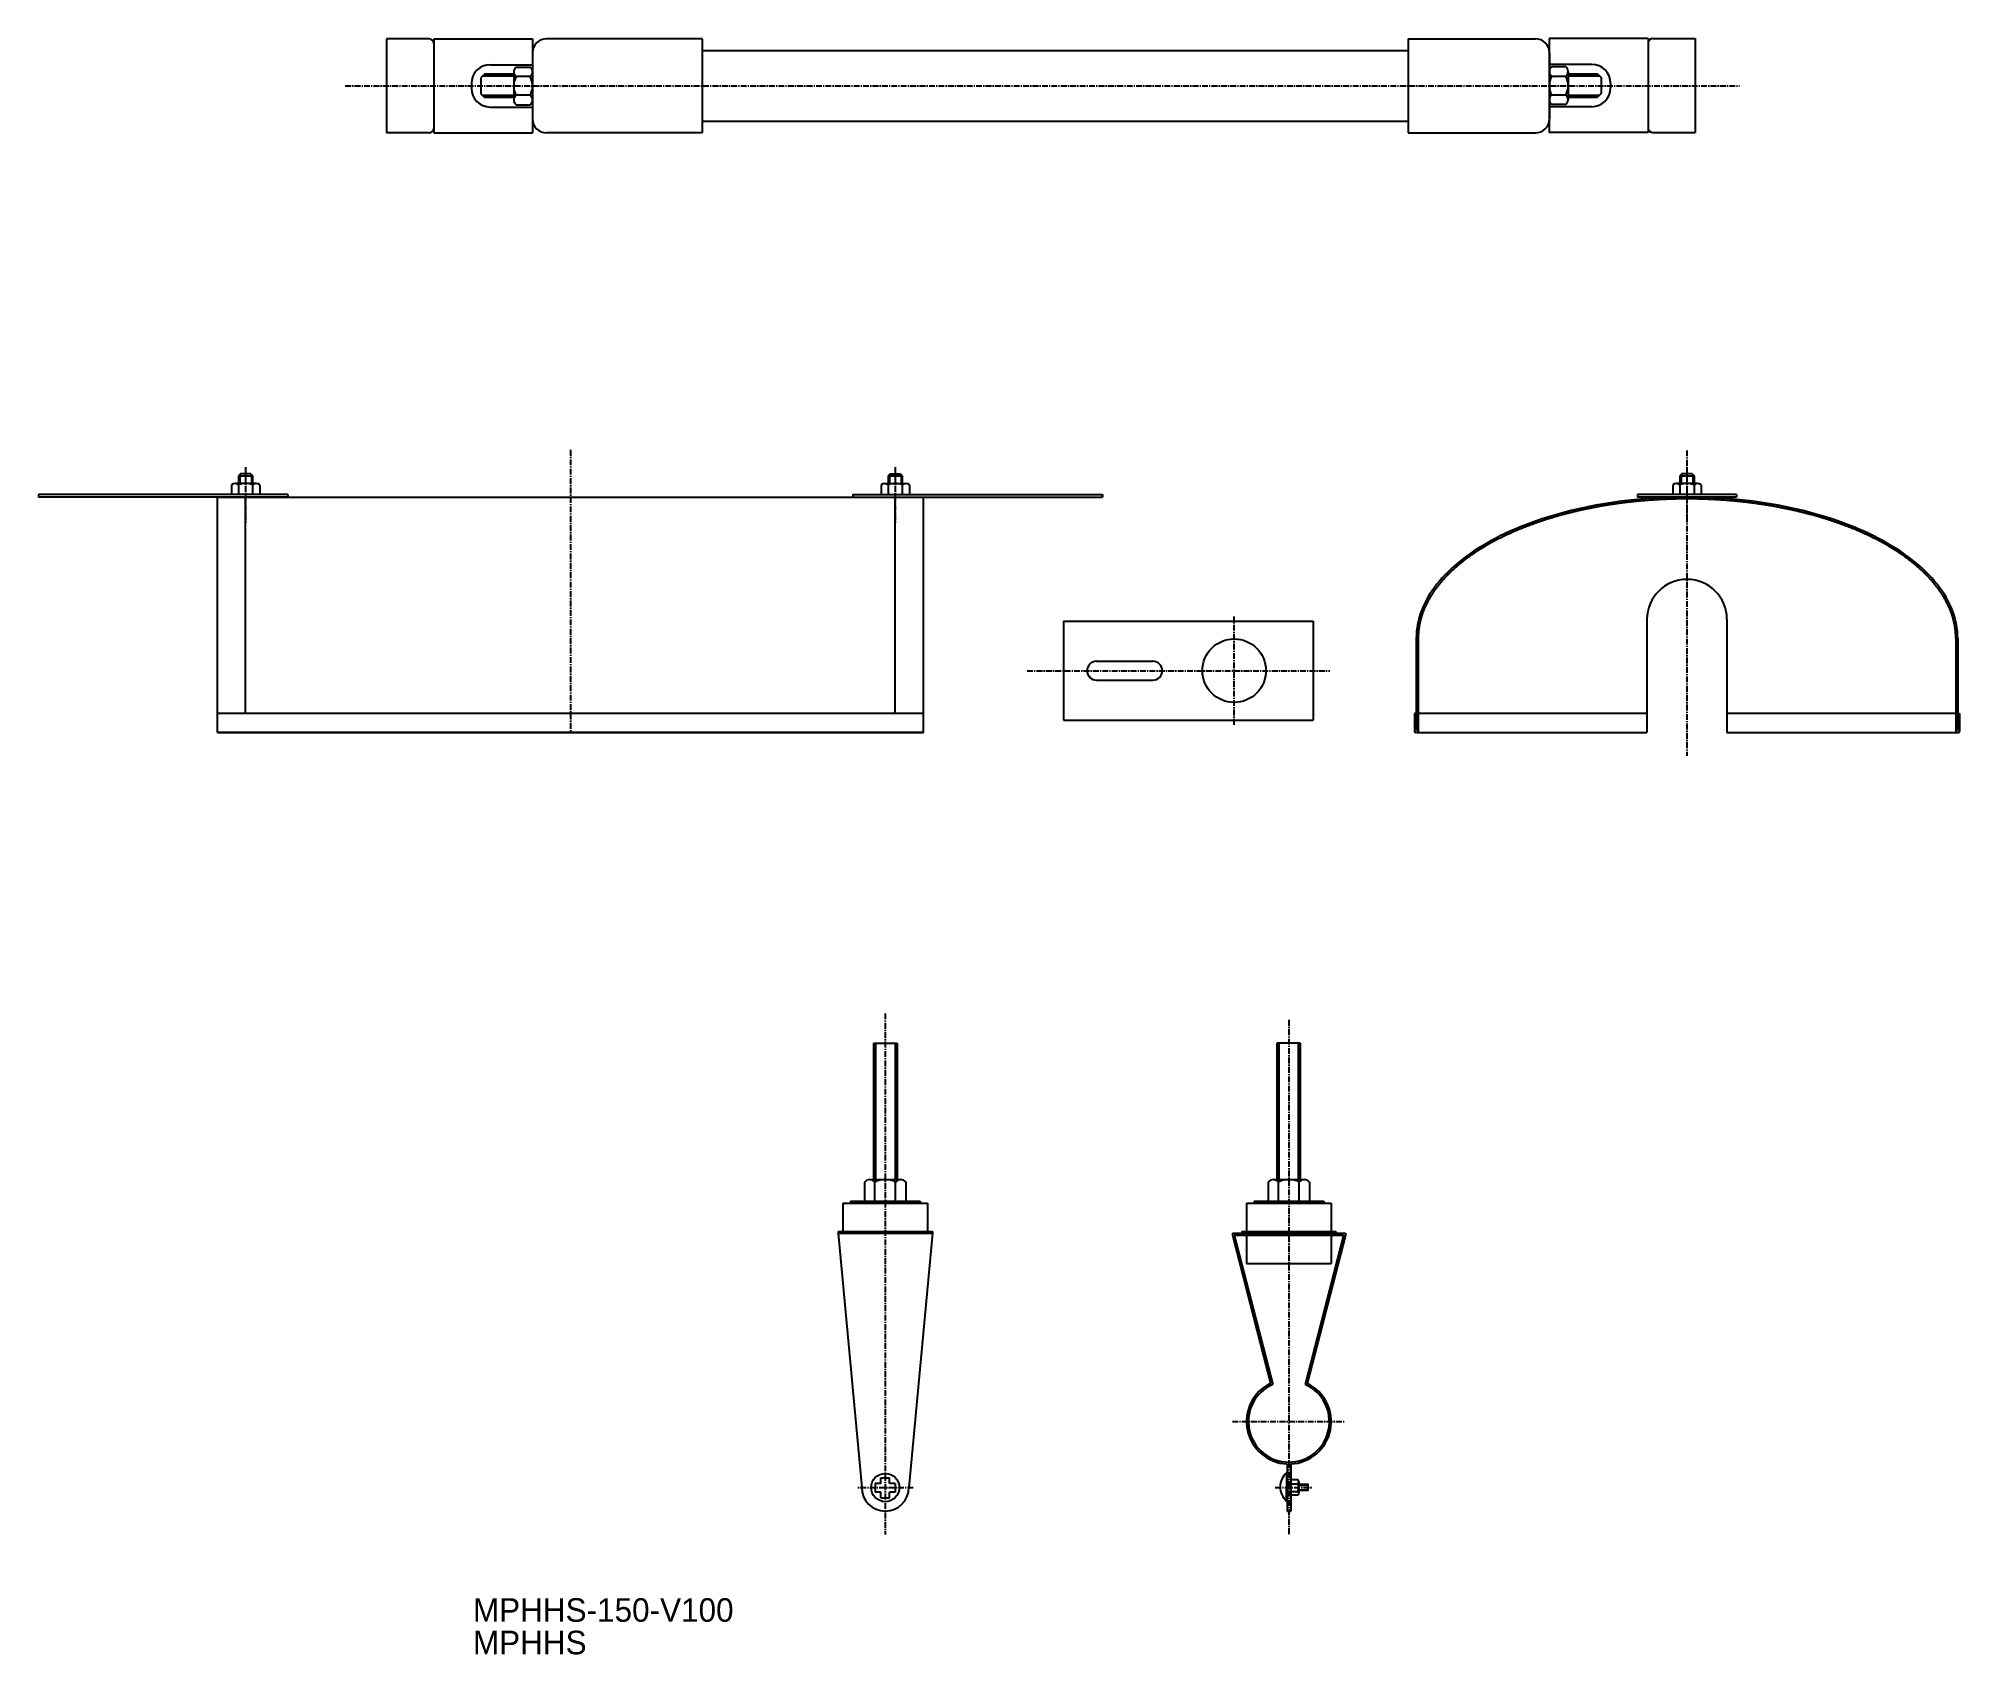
# Model space of a CAD drawing. Extents: x 22 to 430, y 7 to 350.
import ezdxf

# ---------------------------------------------------------------- set-up
doc = ezdxf.new("R2010")
doc.units = 0
doc.linetypes.add('CENTER', pattern=[2, 1.25, -0.25, 0.25, -0.25])
doc.layers.get('0').update_dxf_attribs({"linetype": 'CONTINUOUS'})
doc.layers.add('CENTER', color=1, linetype='CENTER')

msp = doc.modelspace()

# ---------------------------------------------------------------- linework, layer by layer
at = {"color": 7, "linetype": 'CONTINUOUS'}
for p, q in [((105.19, 349.74), (96.19, 349.74)), ((96.19, 349.74), (96.19, 329.74)), ((106.19, 349.74), (127.19, 349.74)), ((106.19, 349.74), (106.19, 329.74)), ((106.19, 349.74), (106.19, 329.74)), ((106.19, 348.74), (106.19, 330.74)), ((127.19, 349.74), (127.19, 329.74)), ((163.19, 349.74), (130.17, 349.74)), ((163.19, 349.74), (163.19, 329.74)), ((163.19, 347.24), (313.19, 347.24)), ((313.19, 349.74), (340.19, 349.74)), ((313.19, 349.74), (313.19, 329.74)), ((364.16, 349.81), (343.16, 349.81)), ((343.16, 349.81), (343.16, 329.81)), ((364.16, 349.81), (364.16, 329.81)), ((364.16, 349.81), (364.16, 329.81)), ((364.16, 348.81), (364.16, 330.81)), ((365.16, 349.81), (374.16, 349.81)), ((374.16, 349.81), (374.16, 329.81)), ((118.19, 344.24), (127.19, 344.24)), ((123.69, 343.74), (126.69, 343.74)), ((127.17, 346.74), (127.17, 332.74)), ((352.16, 344.31), (343.16, 344.31)), ((343.19, 346.74), (343.19, 332.74)), ((346.66, 343.81), (343.66, 343.81)), ((347.16, 342.81), (347.16, 336.81)), ((113.19, 339.74), (113.19, 339.74)), ((114.19, 340.24), (114.19, 339.24)), ((116.99, 342.24), (116.19, 341.44)), ((116.19, 341.44), (116.19, 338.04)), ((123.19, 342.24), (116.99, 342.24)), ((123.19, 342.74), (123.19, 336.74)), ((126.69, 341.74), (123.69, 341.74)), ((343.66, 341.81), (346.66, 341.81)), ((347.16, 342.31), (353.36, 342.31)), ((353.36, 342.31), (354.16, 341.51)), ((354.16, 341.51), (354.16, 338.11)), ((356.16, 340.31), (356.16, 339.31)), ((357.16, 339.81), (357.16, 339.81)), ((116.19, 338.04), (116.99, 337.24)), ((123.19, 337.24), (116.99, 337.24)), ((118.19, 335.24), (127.19, 335.24)), ((126.69, 337.74), (123.69, 337.74)), ((123.69, 335.74), (126.69, 335.74)), ((352.16, 335.31), (343.16, 335.31)), ((343.66, 337.81), (346.66, 337.81)), ((346.66, 335.81), (343.66, 335.81)), ((347.16, 337.31), (353.36, 337.31)), ((354.16, 338.11), (353.36, 337.31)), ((163.19, 332.24), (313.19, 332.24)), ((105.19, 329.74), (96.19, 329.74)), ((106.19, 329.74), (127.19, 329.74)), ((163.19, 329.74), (130.17, 329.74)), ((313.19, 329.74), (340.19, 329.74)), ((364.16, 329.81), (343.16, 329.81)), ((365.16, 329.81), (374.16, 329.81)), ((65.13, 257.31), (64.73, 256.91)), ((67.33, 257.31), (65.13, 257.31)), ((67.33, 257.31), (67.73, 256.91)), ((203.13, 257.31), (202.73, 256.91)), ((203.13, 257.31), (205.33, 257.31)), ((205.33, 257.31), (205.73, 256.91)), ((371.3, 257.31), (370.9, 256.91)), ((373.5, 257.31), (371.3, 257.31)), ((373.5, 257.31), (373.9, 256.91)), ((63.23, 255.01), (63.23, 252.91)), ((68.48, 255.31), (63.98, 255.31)), ((64.73, 256.91), (67.73, 256.91)), ((64.73, 256.91), (64.73, 255.31)), ((64.73, 255.01), (64.73, 252.91)), ((67.73, 256.91), (67.73, 255.31)), ((67.73, 255.01), (67.73, 252.91)), ((69.23, 255.01), (69.23, 252.91)), ((201.23, 255.01), (201.23, 252.91)), ((201.98, 255.31), (206.48, 255.31)), ((202.73, 256.91), (205.73, 256.91)), ((202.73, 256.91), (202.73, 255.31)), ((202.73, 255.01), (202.73, 252.91)), ((205.73, 256.91), (205.73, 255.31)), ((205.73, 255.01), (205.73, 252.91)), ((207.23, 255.01), (207.23, 252.91)), ((369.4, 255.01), (369.4, 252.91)), ((374.65, 255.31), (370.15, 255.31)), ((370.9, 256.91), (373.9, 256.91)), ((370.9, 256.91), (370.9, 255.31)), ((370.9, 255.01), (370.9, 252.91)), ((373.9, 256.91), (373.9, 255.31)), ((373.9, 255.01), (373.9, 252.91)), ((375.4, 255.01), (375.4, 252.91)), ((75.23, 252.91), (22.23, 252.91)), ((22.23, 252.91), (22.23, 252.41)), ((75.23, 252.41), (22.23, 252.41)), ((60.23, 252.41), (210.23, 252.41)), ((60.23, 202.41), (60.23, 252.41)), ((66.23, 206.41), (66.23, 252.41)), ((75.23, 252.91), (75.23, 252.41)), ((195.23, 252.91), (248.23, 252.91)), ((195.23, 252.91), (195.23, 252.41)), ((195.23, 252.41), (248.23, 252.41)), ((204.23, 206.41), (204.23, 252.41)), ((210.23, 202.41), (210.23, 252.41)), ((248.23, 252.91), (248.23, 252.41)), ((382.9, 252.91), (361.9, 252.91)), ((361.9, 252.91), (361.9, 252.41)), ((382.9, 252.41), (361.9, 252.41)), ((382.9, 252.91), (382.9, 252.41)), ((239.97, 226.02), (292.97, 226.02)), ((239.97, 226.02), (239.97, 205.02)), ((292.97, 226.02), (292.97, 205.02)), ((363.9, 226.41), (363.9, 202.41)), ((380.9, 226.41), (380.9, 202.41)), ((314.9, 222.41), (314.9, 202.81)), ((315.3, 222.41), (315.3, 202.61)), ((429.5, 222.41), (429.5, 202.61)), ((429.9, 222.41), (429.9, 202.81)), ((246.97, 217.52), (258.97, 217.52)), ((246.97, 213.52), (258.97, 213.52)), ((210.23, 206.41), (60.23, 206.41)), ((239.97, 205.02), (292.97, 205.02)), ((314.9, 206.41), (314.5, 206.41)), ((314.5, 206.41), (314.5, 202.61)), ((363.9, 206.41), (315.3, 206.41)), ((429.5, 206.41), (380.9, 206.41)), ((429.9, 206.41), (430.3, 206.41)), ((430.3, 206.41), (430.3, 202.61)), ((210.23, 202.41), (60.23, 202.41)), ((60.23, 202.41), (210.23, 202.41)), ((315.1, 202.41), (314.7, 202.41)), ((315.1, 202.41), (363.9, 202.41)), ((380.9, 202.41), (429.9, 202.41)), ((430.1, 202.41), (429.7, 202.41)), ((429.7, 202.41), (430.1, 202.41)), ((199.61, 136.41), (204.61, 136.41)), ((199.61, 136.41), (199.61, 107.41)), ((204.61, 136.41), (204.61, 107.41)), ((285.26, 136.44), (290.26, 136.44)), ((285.26, 136.41), (285.26, 107.44)), ((290.26, 136.43), (290.26, 107.44)), ((197.72, 106.91), (197.72, 102.81)), ((198.82, 107.41), (205.41, 107.41)), ((199.91, 102.81), (199.91, 106.91)), ((204.31, 102.81), (204.31, 106.91)), ((206.51, 106.91), (206.51, 102.81)), ((283.45, 106.91), (283.45, 102.81)), ((284.54, 107.41), (291.14, 107.41)), ((285.64, 102.81), (285.64, 106.91)), ((290.04, 102.81), (290.04, 106.91)), ((292.24, 106.91), (292.24, 102.81)), ((193.11, 102.41), (211.11, 102.41)), ((193.11, 102.41), (193.11, 96.41)), ((194.72, 102.81), (209.51, 102.81)), ((194.72, 102.81), (194.72, 102.41)), ((209.51, 102.81), (209.51, 102.41)), ((211.11, 102.41), (211.11, 96.41)), ((278.84, 102.41), (296.84, 102.41)), ((278.84, 102.41), (278.84, 96.41)), ((280.45, 102.81), (295.24, 102.81)), ((280.45, 102.81), (280.45, 102.41)), ((295.24, 102.81), (295.24, 102.41)), ((296.84, 102.41), (296.84, 96.41)), ((192.11, 96.41), (212.11, 96.41)), ((192.11, 96.41), (192.11, 96.01)), ((192.11, 96.01), (197.11, 42.01)), ((192.11, 96.01), (212.11, 96.01)), ((212.11, 96.01), (207.11, 42.01)), ((212.11, 96.41), (212.11, 96.01)), ((275.84, 96.01), (299.84, 96.01)), ((275.84, 96.01), (275.84, 95.61)), ((275.84, 95.61), (283.94, 64.12)), ((276.25, 95.61), (284.41, 63.9)), ((276.25, 95.61), (299.43, 95.61)), ((277.84, 96.41), (297.84, 96.41)), ((277.84, 96.41), (277.84, 96.01)), ((278.84, 95.61), (278.84, 89.61)), ((299.43, 95.61), (291.27, 63.9)), ((299.84, 95.61), (291.74, 64.12)), ((296.84, 95.61), (296.84, 89.61)), ((297.84, 96.41), (297.84, 96.01)), ((299.84, 96.01), (299.84, 95.61)), ((278.84, 89.61), (296.84, 89.61)), ((287.36, 39.15), (287.37, 45.15)), ((287.37, 45.15), (287.44, 45.15)), ((287.44, 47.02), (287.44, 37.01)), ((288.24, 47.02), (288.24, 37.01)), ((199.94, 42.87), (199.94, 41.03)), ((201.16, 42.87), (199.94, 42.87)), ((201.17, 41.03), (199.95, 41.03)), ((201.16, 42.87), (201.16, 44.07)), ((201.16, 44.06), (202.99, 44.06)), ((201.17, 39.83), (201.17, 41.03)), ((202.99, 42.87), (202.99, 44.07)), ((202.99, 39.83), (203, 41.03)), ((204.22, 42.87), (203, 42.87)), ((204.22, 41.03), (203, 41.03)), ((204.22, 42.86), (204.22, 41.03)), ((289.77, 43.65), (288.25, 43.65)), ((288.25, 42.83), (289.77, 42.83)), ((288.25, 41.2), (289.77, 41.2)), ((289.94, 43.27), (289.94, 40.82)), ((291.84, 42.66), (291.84, 42.65)), ((201.17, 39.83), (202.99, 39.83)), ((287.36, 39.15), (287.44, 39.15)), ((287.44, 37.01), (288.24, 37.01)), ((289.77, 40.39), (288.25, 40.39))]:
    msp.add_line(p, q, dxfattribs=at)
at = {"color": 3, "linetype": 'CONTINUOUS'}
for p, q in [((123.19, 341.81), (116.56, 341.81)), ((347.16, 341.88), (353.79, 341.88)), ((123.19, 337.68), (116.56, 337.68)), ((347.16, 337.75), (353.79, 337.75)), ((65, 257.18), (65, 255.31)), ((67.46, 257.18), (67.46, 255.31)), ((203, 257.18), (203, 255.31)), ((205.46, 257.18), (205.46, 255.31)), ((371.17, 257.18), (371.17, 255.31)), ((373.63, 257.18), (373.63, 255.31)), ((200.05, 136.41), (200.05, 107.41)), ((204.18, 136.41), (204.18, 107.41)), ((285.69, 136.43), (285.69, 107.44)), ((289.83, 136.43), (289.83, 107.44)), ((289.94, 42.51), (291.84, 42.51)), ((289.94, 41.54), (291.83, 41.54))]:
    msp.add_line(p, q, dxfattribs=at)
at = {"color": 7, "linetype": 'CONTINUOUS'}
msp.add_lwpolyline([(289.94, 42.71), (291.84, 42.71), (291.84, 41.39), (289.94, 41.39)], close=True, dxfattribs=at)
msp.add_polyline3d([(429.9, 222.41, 0), (429.89, 223.14, 0), (429.83, 223.88, 0), (429.75, 224.62, 0), (429.63, 225.35, 0), (429.47, 226.08, 0), (429.28, 226.81, 0), (429.06, 227.54, 0), (428.8, 228.26, 0), (428.51, 228.98, 0), (428.18, 229.7, 0), (427.82, 230.41, 0), (427.43, 231.12, 0), (427, 231.82, 0), (426.54, 232.51, 0), (426.05, 233.21, 0), (425.53, 233.89, 0), (424.97, 234.56, 0), (424.38, 235.23, 0), (423.76, 235.9, 0), (423.11, 236.55, 0), (422.43, 237.19, 0), (421.72, 237.83, 0), (420.98, 238.46, 0), (420.21, 239.07, 0), (419.41, 239.68, 0), (418.59, 240.28, 0), (417.73, 240.87, 0), (416.85, 241.44, 0), (415.94, 242, 0), (415.01, 242.55, 0), (414.05, 243.09, 0), (413.06, 243.62, 0), (412.05, 244.13, 0), (411.02, 244.64, 0), (409.96, 245.12, 0), (408.88, 245.6, 0), (407.78, 246.06, 0), (406.66, 246.5, 0), (405.51, 246.93, 0), (404.35, 247.35, 0), (403.17, 247.75, 0), (401.96, 248.14, 0), (400.75, 248.51, 0), (399.51, 248.87, 0), (398.26, 249.2, 0), (396.99, 249.53, 0), (395.7, 249.83, 0), (394.41, 250.12, 0), (393.1, 250.4, 0), (391.77, 250.65, 0), (390.44, 250.89, 0), (389.09, 251.12, 0), (387.74, 251.32, 0), (386.37, 251.51, 0), (385, 251.68, 0), (383.62, 251.83, 0), (382.23, 251.97, 0), (380.84, 252.08, 0), (379.44, 252.18, 0), (378.04, 252.26, 0), (376.63, 252.33, 0), (375.22, 252.37, 0), (373.81, 252.4, 0), (372.4, 252.41, 0), (370.99, 252.4, 0), (369.58, 252.37, 0), (368.17, 252.33, 0), (366.77, 252.26, 0), (365.36, 252.18, 0), (363.97, 252.08, 0), (362.57, 251.97, 0), (361.19, 251.83, 0), (359.81, 251.68, 0), (358.43, 251.51, 0), (357.07, 251.32, 0), (355.71, 251.12, 0), (354.37, 250.89, 0), (353.03, 250.65, 0), (351.71, 250.4, 0), (350.4, 250.12, 0), (349.1, 249.83, 0), (347.82, 249.53, 0), (346.55, 249.2, 0), (345.3, 248.87, 0), (344.06, 248.51, 0), (342.84, 248.14, 0), (341.64, 247.75, 0), (340.46, 247.35, 0), (339.29, 246.93, 0), (338.15, 246.5, 0), (337.03, 246.06, 0), (335.93, 245.6, 0), (334.85, 245.12, 0), (333.79, 244.64, 0), (332.75, 244.13, 0), (331.74, 243.62, 0), (330.76, 243.09, 0), (329.8, 242.55, 0), (328.86, 242, 0), (327.96, 241.44, 0), (327.07, 240.87, 0), (326.22, 240.28, 0), (325.39, 239.68, 0), (324.59, 239.07, 0), (323.82, 238.46, 0), (323.08, 237.83, 0), (322.37, 237.19, 0), (321.69, 236.55, 0), (321.04, 235.9, 0), (320.42, 235.23, 0), (319.84, 234.56, 0), (319.28, 233.89, 0), (318.76, 233.21, 0), (318.26, 232.51, 0), (317.81, 231.82, 0), (317.38, 231.12, 0), (316.99, 230.41, 0), (316.63, 229.7, 0), (316.3, 228.98, 0), (316.01, 228.26, 0), (315.75, 227.54, 0), (315.53, 226.81, 0), (315.34, 226.08, 0), (315.18, 225.35, 0), (315.06, 224.62, 0), (314.97, 223.88, 0), (314.92, 223.14, 0), (314.9, 222.41, 0)], dxfattribs=at)
at = {"color": 7}
msp.add_polyline3d([(429.5, 222.41, 0), (429.5, 222.5, 0), (429.5, 222.6, 0), (429.5, 222.69, 0), (429.5, 222.79, 0), (429.5, 222.89, 0), (429.49, 222.98, 0), (429.49, 223.08, 0), (429.48, 223.17, 0), (429.48, 223.27, 0), (429.47, 223.37, 0), (429.47, 223.46, 0), (429.46, 223.56, 0), (429.45, 223.65, 0), (429.44, 223.75, 0), (429.44, 223.84, 0), (429.43, 223.94, 0), (429.42, 224.03, 0), (429.41, 224.13, 0), (429.39, 224.23, 0), (429.38, 224.32, 0), (429.37, 224.42, 0), (429.36, 224.51, 0), (429.34, 224.61, 0), (429.33, 224.7, 0), (429.32, 224.8, 0), (429.3, 224.89, 0), (429.28, 224.99, 0), (429.27, 225.09, 0), (429.25, 225.18, 0), (429.23, 225.28, 0), (429.21, 225.37, 0), (429.2, 225.47, 0), (429.18, 225.56, 0), (429.16, 225.66, 0), (429.14, 225.75, 0), (429.11, 225.85, 0), (429.09, 225.94, 0), (429.07, 226.04, 0), (429.05, 226.13, 0), (429.02, 226.23, 0), (429, 226.32, 0), (428.97, 226.42, 0), (428.95, 226.51, 0), (428.92, 226.61, 0), (428.9, 226.71, 0), (428.87, 226.8, 0), (428.84, 226.89, 0), (428.81, 226.99, 0), (428.78, 227.08, 0), (428.75, 227.18, 0), (428.72, 227.27, 0), (428.69, 227.37, 0), (428.66, 227.46, 0), (428.63, 227.56, 0), (428.6, 227.65, 0), (428.56, 227.75, 0), (428.53, 227.84, 0), (428.49, 227.93, 0), (428.46, 228.03, 0), (428.42, 228.12, 0), (428.39, 228.22, 0), (428.35, 228.31, 0), (428.31, 228.41, 0), (428.27, 228.5, 0), (428.24, 228.59, 0), (428.2, 228.69, 0), (428.16, 228.78, 0), (428.12, 228.88, 0), (428.07, 228.97, 0), (428.03, 229.06, 0), (427.99, 229.16, 0), (427.95, 229.25, 0), (427.9, 229.34, 0), (427.86, 229.44, 0), (427.82, 229.53, 0), (427.77, 229.62, 0), (427.72, 229.72, 0), (427.68, 229.81, 0), (427.63, 229.9, 0), (427.58, 230, 0), (427.54, 230.09, 0), (427.49, 230.18, 0), (427.44, 230.28, 0), (427.39, 230.37, 0), (427.34, 230.46, 0), (427.29, 230.55, 0), (427.23, 230.65, 0), (427.18, 230.74, 0), (427.13, 230.83, 0), (427.08, 230.92, 0), (427.02, 231.02, 0), (426.97, 231.11, 0), (426.91, 231.2, 0), (426.86, 231.29, 0), (426.8, 231.38, 0), (426.74, 231.48, 0), (426.69, 231.57, 0), (426.63, 231.66, 0), (426.57, 231.75, 0), (426.51, 231.84, 0), (426.45, 231.93, 0), (426.39, 232.02, 0), (426.33, 232.12, 0), (426.27, 232.21, 0), (426.21, 232.3, 0), (426.14, 232.39, 0), (426.08, 232.48, 0), (426.02, 232.57, 0), (425.95, 232.66, 0), (425.89, 232.75, 0), (425.82, 232.84, 0), (425.75, 232.93, 0), (425.69, 233.02, 0), (425.62, 233.11, 0), (425.55, 233.2, 0), (425.48, 233.29, 0), (425.41, 233.38, 0), (425.35, 233.47, 0), (425.28, 233.56, 0), (425.2, 233.65, 0), (425.13, 233.74, 0), (425.06, 233.83, 0), (424.99, 233.92, 0), (424.92, 234.01, 0), (424.84, 234.1, 0), (424.77, 234.18, 0), (424.69, 234.27, 0), (424.62, 234.36, 0), (424.54, 234.45, 0), (424.47, 234.54, 0), (424.39, 234.63, 0), (424.31, 234.72, 0), (424.23, 234.8, 0), (424.15, 234.89, 0), (424.08, 234.98, 0), (424, 235.07, 0), (423.92, 235.15, 0), (423.83, 235.24, 0), (423.75, 235.33, 0), (423.67, 235.41, 0), (423.59, 235.5, 0), (423.51, 235.59, 0), (423.42, 235.67, 0), (423.34, 235.76, 0), (423.25, 235.85, 0), (423.17, 235.93, 0), (423.08, 236.02, 0), (423, 236.1, 0), (422.91, 236.19, 0), (422.82, 236.28, 0), (422.73, 236.36, 0), (422.64, 236.45, 0), (422.55, 236.53, 0), (422.47, 236.62, 0), (422.37, 236.7, 0), (422.28, 236.79, 0), (422.19, 236.87, 0), (422.1, 236.96, 0), (422.01, 237.04, 0), (421.92, 237.12, 0), (421.82, 237.21, 0), (421.73, 237.29, 0), (421.63, 237.38, 0), (421.54, 237.46, 0), (421.44, 237.54, 0), (421.35, 237.63, 0), (421.25, 237.71, 0), (421.15, 237.79, 0), (421.06, 237.88, 0), (420.96, 237.96, 0), (420.86, 238.04, 0), (420.76, 238.12, 0), (420.66, 238.21, 0), (420.56, 238.29, 0), (420.46, 238.37, 0), (420.36, 238.45, 0), (420.26, 238.53, 0), (420.15, 238.61, 0), (420.05, 238.69, 0), (419.95, 238.78, 0), (419.84, 238.85, 0), (419.74, 238.94, 0), (419.63, 239.02, 0), (419.53, 239.1, 0), (419.42, 239.18, 0), (419.32, 239.26, 0), (419.21, 239.34, 0), (419.1, 239.42, 0), (418.99, 239.5, 0), (418.89, 239.57, 0), (418.78, 239.65, 0), (418.67, 239.73, 0), (418.56, 239.81, 0), (418.45, 239.89, 0), (418.34, 239.97, 0), (418.22, 240.04, 0), (418.11, 240.12, 0), (418, 240.2, 0), (417.89, 240.28, 0), (417.77, 240.36, 0), (417.66, 240.43, 0), (417.54, 240.51, 0), (417.43, 240.59, 0), (417.31, 240.66, 0), (417.2, 240.74, 0), (417.08, 240.82, 0), (416.96, 240.89, 0), (416.85, 240.97, 0), (416.73, 241.04, 0), (416.61, 241.12, 0), (416.49, 241.19, 0), (416.37, 241.27, 0), (416.25, 241.34, 0), (416.13, 241.42, 0), (416.01, 241.49, 0), (415.89, 241.57, 0), (415.77, 241.64, 0), (415.65, 241.71, 0), (415.52, 241.79, 0), (415.4, 241.86, 0), (415.28, 241.93, 0), (415.15, 242.01, 0), (415.03, 242.08, 0), (414.9, 242.15, 0), (414.78, 242.22, 0), (414.65, 242.3, 0), (414.53, 242.37, 0), (414.4, 242.44, 0), (414.27, 242.51, 0), (414.15, 242.58, 0), (414.02, 242.65, 0), (413.89, 242.72, 0), (413.76, 242.79, 0), (413.63, 242.87, 0), (413.5, 242.94, 0), (413.37, 243.01, 0), (413.24, 243.08, 0), (413.11, 243.14, 0), (412.98, 243.21, 0), (412.84, 243.28, 0), (412.71, 243.35, 0), (412.58, 243.42, 0), (412.44, 243.49, 0), (412.31, 243.56, 0), (412.18, 243.62, 0), (412.04, 243.69, 0), (411.91, 243.76, 0), (411.77, 243.83, 0), (411.64, 243.89, 0), (411.5, 243.96, 0), (411.36, 244.03, 0), (411.22, 244.09, 0), (411.09, 244.16, 0), (410.95, 244.23, 0), (410.81, 244.29, 0), (410.67, 244.36, 0), (410.53, 244.42, 0), (410.39, 244.49, 0), (410.25, 244.55, 0), (410.11, 244.62, 0), (409.97, 244.68, 0), (409.83, 244.74, 0), (409.69, 244.81, 0), (409.54, 244.87, 0), (409.4, 244.93, 0), (409.26, 245, 0), (409.12, 245.06, 0), (408.97, 245.12, 0), (408.83, 245.19, 0), (408.68, 245.25, 0), (408.54, 245.31, 0), (408.39, 245.37, 0), (408.25, 245.43, 0), (408.1, 245.49, 0), (407.95, 245.55, 0), (407.81, 245.62, 0), (407.66, 245.67, 0), (407.51, 245.74, 0), (407.36, 245.79, 0), (407.22, 245.85, 0), (407.07, 245.91, 0), (406.92, 245.97, 0), (406.77, 246.03, 0), (406.62, 246.09, 0), (406.47, 246.15, 0), (406.32, 246.21, 0), (406.17, 246.26, 0), (406.01, 246.32, 0), (405.86, 246.38, 0), (405.71, 246.44, 0), (405.56, 246.49, 0), (405.4, 246.55, 0), (405.25, 246.6, 0), (405.1, 246.66, 0), (404.94, 246.72, 0), (404.79, 246.77, 0), (404.63, 246.83, 0), (404.48, 246.88, 0), (404.32, 246.94, 0), (404.17, 246.99, 0), (404.01, 247.04, 0), (403.86, 247.1, 0), (403.7, 247.15, 0), (403.54, 247.21, 0), (403.38, 247.26, 0), (403.23, 247.31, 0), (403.07, 247.36, 0), (402.91, 247.42, 0), (402.75, 247.47, 0), (402.59, 247.52, 0), (402.43, 247.57, 0), (402.27, 247.62, 0), (402.11, 247.67, 0), (401.95, 247.72, 0), (401.79, 247.77, 0), (401.63, 247.82, 0), (401.47, 247.87, 0), (401.31, 247.92, 0), (401.15, 247.97, 0), (400.98, 248.02, 0), (400.82, 248.07, 0), (400.66, 248.12, 0), (400.5, 248.17, 0), (400.33, 248.22, 0), (400.17, 248.26, 0), (400, 248.31, 0), (399.84, 248.36, 0), (399.67, 248.4, 0), (399.51, 248.45, 0), (399.34, 248.5, 0), (399.18, 248.54, 0), (399.01, 248.59, 0), (398.85, 248.63, 0), (398.68, 248.68, 0), (398.51, 248.72, 0), (398.35, 248.77, 0), (398.18, 248.81, 0), (398.01, 248.85, 0), (397.84, 248.9, 0), (397.68, 248.94, 0), (397.51, 248.99, 0), (397.34, 249.03, 0), (397.17, 249.07, 0), (397, 249.11, 0), (396.83, 249.15, 0), (396.66, 249.2, 0), (396.49, 249.24, 0), (396.32, 249.28, 0), (396.15, 249.32, 0), (395.98, 249.36, 0), (395.81, 249.4, 0), (395.64, 249.44, 0), (395.47, 249.48, 0), (395.29, 249.52, 0), (395.12, 249.56, 0), (394.95, 249.59, 0), (394.78, 249.63, 0), (394.6, 249.67, 0), (394.43, 249.71, 0), (394.26, 249.75, 0), (394.08, 249.78, 0), (393.91, 249.82, 0), (393.74, 249.86, 0), (393.56, 249.89, 0), (393.39, 249.93, 0), (393.21, 249.97, 0), (393.04, 250, 0), (392.86, 250.04, 0), (392.69, 250.07, 0), (392.51, 250.1, 0), (392.34, 250.14, 0), (392.16, 250.17, 0), (391.99, 250.21, 0), (391.81, 250.24, 0), (391.63, 250.27, 0), (391.46, 250.31, 0), (391.28, 250.34, 0), (391.1, 250.37, 0), (390.92, 250.4, 0), (390.75, 250.43, 0), (390.57, 250.47, 0), (390.39, 250.5, 0), (390.21, 250.53, 0), (390.03, 250.56, 0), (389.86, 250.59, 0), (389.68, 250.62, 0), (389.5, 250.65, 0), (389.32, 250.68, 0), (389.14, 250.7, 0), (388.96, 250.73, 0), (388.78, 250.76, 0), (388.6, 250.79, 0), (388.42, 250.82, 0), (388.24, 250.84, 0), (388.06, 250.87, 0), (387.88, 250.9, 0), (387.7, 250.92, 0), (387.52, 250.95, 0), (387.34, 250.97, 0), (387.15, 251, 0), (386.97, 251.02, 0), (386.79, 251.05, 0), (386.61, 251.07, 0), (386.43, 251.1, 0), (386.25, 251.12, 0), (386.06, 251.15, 0), (385.88, 251.17, 0), (385.7, 251.19, 0), (385.52, 251.21, 0), (385.33, 251.24, 0), (385.15, 251.26, 0), (384.97, 251.28, 0), (384.79, 251.3, 0), (384.6, 251.32, 0), (384.42, 251.34, 0), (384.23, 251.36, 0), (384.05, 251.38, 0), (383.87, 251.4, 0), (383.68, 251.42, 0), (383.5, 251.44, 0), (383.32, 251.46, 0), (383.13, 251.48, 0), (382.95, 251.5, 0), (382.76, 251.51, 0), (382.58, 251.53, 0), (382.39, 251.55, 0), (382.21, 251.57, 0), (382.02, 251.58, 0), (381.84, 251.6, 0), (381.65, 251.62, 0), (381.47, 251.63, 0), (381.28, 251.65, 0), (381.1, 251.66, 0), (380.91, 251.68, 0), (380.73, 251.69, 0), (380.54, 251.71, 0), (380.35, 251.72, 0), (380.17, 251.73, 0), (379.98, 251.75, 0), (379.8, 251.76, 0), (379.61, 251.77, 0), (379.42, 251.78, 0), (379.24, 251.79, 0), (379.05, 251.81, 0), (378.86, 251.82, 0), (378.68, 251.83, 0), (378.49, 251.84, 0), (378.3, 251.85, 0), (378.12, 251.86, 0), (377.93, 251.87, 0), (377.74, 251.88, 0), (377.56, 251.89, 0), (377.37, 251.89, 0), (377.18, 251.9, 0), (377, 251.91, 0), (376.81, 251.92, 0), (376.62, 251.93, 0), (376.44, 251.93, 0), (376.25, 251.94, 0), (376.06, 251.95, 0), (375.87, 251.95, 0), (375.69, 251.96, 0), (375.5, 251.96, 0), (375.31, 251.97, 0), (375.12, 251.97, 0), (374.94, 251.98, 0), (374.75, 251.98, 0), (374.56, 251.99, 0), (374.37, 251.99, 0), (374.19, 251.99, 0), (374, 252, 0), (373.81, 252, 0), (373.62, 252, 0), (373.44, 252, 0), (373.25, 252, 0), (373.06, 252.01, 0), (372.87, 252.01, 0), (372.69, 252.01, 0), (372.5, 252.01, 0), (372.31, 252.01, 0), (372.12, 252.01, 0), (371.93, 252.01, 0), (371.75, 252.01, 0), (371.56, 252, 0), (371.37, 252, 0), (371.18, 252, 0), (371, 252, 0), (370.81, 252, 0), (370.62, 251.99, 0), (370.43, 251.99, 0), (370.25, 251.99, 0), (370.06, 251.98, 0), (369.87, 251.98, 0), (369.68, 251.97, 0), (369.5, 251.97, 0), (369.31, 251.96, 0), (369.12, 251.96, 0), (368.93, 251.95, 0), (368.75, 251.95, 0), (368.56, 251.94, 0), (368.37, 251.93, 0), (368.18, 251.93, 0), (368, 251.92, 0), (367.81, 251.91, 0), (367.62, 251.9, 0), (367.44, 251.89, 0), (367.25, 251.89, 0), (367.06, 251.88, 0), (366.88, 251.87, 0), (366.69, 251.86, 0), (366.5, 251.85, 0), (366.32, 251.84, 0), (366.13, 251.83, 0), (365.94, 251.82, 0), (365.76, 251.81, 0), (365.57, 251.79, 0), (365.38, 251.78, 0), (365.2, 251.77, 0), (365.01, 251.76, 0), (364.82, 251.75, 0), (364.64, 251.73, 0), (364.45, 251.72, 0), (364.27, 251.71, 0), (364.08, 251.69, 0), (363.9, 251.68, 0), (363.71, 251.66, 0), (363.52, 251.65, 0), (363.34, 251.63, 0), (363.15, 251.62, 0), (362.97, 251.6, 0), (362.78, 251.58, 0), (362.6, 251.57, 0), (362.41, 251.55, 0), (362.23, 251.53, 0), (362.05, 251.51, 0), (361.86, 251.5, 0), (361.68, 251.48, 0), (361.49, 251.46, 0), (361.31, 251.44, 0), (361.12, 251.42, 0), (360.94, 251.4, 0), (360.76, 251.38, 0), (360.57, 251.36, 0), (360.39, 251.34, 0), (360.21, 251.32, 0), (360.02, 251.3, 0), (359.84, 251.28, 0), (359.66, 251.26, 0), (359.47, 251.24, 0), (359.29, 251.21, 0), (359.11, 251.19, 0), (358.93, 251.17, 0), (358.74, 251.15, 0), (358.56, 251.12, 0), (358.38, 251.1, 0), (358.2, 251.07, 0), (358.02, 251.05, 0), (357.83, 251.02, 0), (357.65, 251, 0), (357.47, 250.97, 0), (357.29, 250.95, 0), (357.11, 250.92, 0), (356.93, 250.9, 0), (356.75, 250.87, 0), (356.57, 250.84, 0), (356.39, 250.82, 0), (356.21, 250.79, 0), (356.03, 250.76, 0), (355.85, 250.73, 0), (355.67, 250.7, 0), (355.49, 250.68, 0), (355.31, 250.65, 0), (355.13, 250.62, 0), (354.95, 250.59, 0), (354.77, 250.56, 0), (354.6, 250.53, 0), (354.42, 250.5, 0), (354.24, 250.47, 0), (354.06, 250.43, 0), (353.88, 250.4, 0), (353.71, 250.37, 0), (353.53, 250.34, 0), (353.35, 250.31, 0), (353.17, 250.27, 0), (353, 250.24, 0), (352.82, 250.21, 0), (352.65, 250.17, 0), (352.47, 250.14, 0), (352.29, 250.1, 0), (352.12, 250.07, 0), (351.94, 250.04, 0), (351.77, 250, 0), (351.59, 249.97, 0), (351.42, 249.93, 0), (351.24, 249.89, 0), (351.07, 249.86, 0), (350.9, 249.82, 0), (350.72, 249.78, 0), (350.55, 249.75, 0), (350.38, 249.71, 0), (350.2, 249.67, 0), (350.03, 249.63, 0), (349.86, 249.59, 0), (349.69, 249.56, 0), (349.51, 249.52, 0), (349.34, 249.48, 0), (349.17, 249.44, 0), (349, 249.4, 0), (348.83, 249.36, 0), (348.66, 249.32, 0), (348.49, 249.28, 0), (348.32, 249.24, 0), (348.15, 249.2, 0), (347.98, 249.15, 0), (347.81, 249.11, 0), (347.64, 249.07, 0), (347.47, 249.03, 0), (347.3, 248.99, 0), (347.13, 248.94, 0), (346.96, 248.9, 0), (346.8, 248.85, 0), (346.63, 248.81, 0), (346.46, 248.77, 0), (346.29, 248.72, 0), (346.13, 248.68, 0), (345.96, 248.63, 0), (345.79, 248.59, 0), (345.63, 248.54, 0), (345.46, 248.5, 0), (345.3, 248.45, 0), (345.13, 248.4, 0), (344.97, 248.36, 0), (344.8, 248.31, 0), (344.64, 248.26, 0), (344.48, 248.22, 0), (344.31, 248.17, 0), (344.15, 248.12, 0), (343.99, 248.07, 0), (343.82, 248.02, 0), (343.66, 247.97, 0), (343.5, 247.92, 0), (343.34, 247.87, 0), (343.18, 247.82, 0), (343.01, 247.77, 0), (342.85, 247.72, 0), (342.69, 247.67, 0), (342.53, 247.62, 0), (342.37, 247.57, 0), (342.21, 247.52, 0), (342.06, 247.47, 0), (341.9, 247.42, 0), (341.74, 247.36, 0), (341.58, 247.31, 0), (341.42, 247.26, 0), (341.27, 247.21, 0), (341.11, 247.15, 0), (340.95, 247.1, 0), (340.79, 247.04, 0), (340.64, 246.99, 0), (340.48, 246.94, 0), (340.33, 246.88, 0), (340.17, 246.83, 0), (340.02, 246.77, 0), (339.86, 246.72, 0), (339.71, 246.66, 0), (339.56, 246.6, 0), (339.4, 246.55, 0), (339.25, 246.49, 0), (339.1, 246.44, 0), (338.95, 246.38, 0), (338.79, 246.32, 0), (338.64, 246.26, 0), (338.49, 246.21, 0), (338.34, 246.15, 0), (338.19, 246.09, 0), (338.04, 246.03, 0), (337.89, 245.97, 0), (337.74, 245.91, 0), (337.59, 245.85, 0), (337.44, 245.79, 0), (337.3, 245.74, 0), (337.15, 245.67, 0), (337, 245.62, 0), (336.85, 245.55, 0), (336.71, 245.49, 0), (336.56, 245.43, 0), (336.41, 245.37, 0), (336.27, 245.31, 0), (336.12, 245.25, 0), (335.98, 245.19, 0), (335.84, 245.12, 0), (335.69, 245.06, 0), (335.55, 245, 0), (335.4, 244.93, 0), (335.26, 244.87, 0), (335.12, 244.81, 0), (334.98, 244.74, 0), (334.84, 244.68, 0), (334.7, 244.62, 0), (334.56, 244.55, 0), (334.41, 244.49, 0), (334.28, 244.42, 0), (334.14, 244.36, 0), (334, 244.29, 0), (333.86, 244.23, 0), (333.72, 244.16, 0), (333.58, 244.09, 0), (333.45, 244.03, 0), (333.31, 243.96, 0), (333.17, 243.89, 0), (333.04, 243.83, 0), (332.9, 243.76, 0), (332.77, 243.69, 0), (332.63, 243.62, 0), (332.5, 243.56, 0), (332.36, 243.49, 0), (332.23, 243.42, 0), (332.1, 243.35, 0), (331.96, 243.28, 0), (331.83, 243.21, 0), (331.7, 243.14, 0), (331.57, 243.08, 0), (331.44, 243.01, 0), (331.31, 242.94, 0), (331.18, 242.87, 0), (331.05, 242.79, 0), (330.92, 242.72, 0), (330.79, 242.65, 0), (330.66, 242.58, 0), (330.53, 242.51, 0), (330.41, 242.44, 0), (330.28, 242.37, 0), (330.15, 242.3, 0), (330.03, 242.22, 0), (329.9, 242.15, 0), (329.78, 242.08, 0), (329.65, 242.01, 0), (329.53, 241.93, 0), (329.41, 241.86, 0), (329.28, 241.79, 0), (329.16, 241.71, 0), (329.04, 241.64, 0), (328.92, 241.57, 0), (328.8, 241.49, 0), (328.67, 241.42, 0), (328.55, 241.34, 0), (328.43, 241.27, 0), (328.31, 241.19, 0), (328.2, 241.12, 0), (328.08, 241.04, 0), (327.96, 240.97, 0), (327.84, 240.89, 0), (327.73, 240.82, 0), (327.61, 240.74, 0), (327.49, 240.66, 0), (327.38, 240.59, 0), (327.26, 240.51, 0), (327.15, 240.43, 0), (327.03, 240.36, 0), (326.92, 240.28, 0), (326.81, 240.2, 0), (326.7, 240.12, 0), (326.58, 240.04, 0), (326.47, 239.97, 0), (326.36, 239.89, 0), (326.25, 239.81, 0), (326.14, 239.73, 0), (326.03, 239.65, 0), (325.92, 239.57, 0), (325.81, 239.5, 0), (325.71, 239.42, 0), (325.6, 239.34, 0), (325.49, 239.26, 0), (325.38, 239.18, 0), (325.28, 239.1, 0), (325.17, 239.02, 0), (325.07, 238.94, 0), (324.96, 238.85, 0), (324.86, 238.78, 0), (324.76, 238.69, 0), (324.65, 238.61, 0), (324.55, 238.53, 0), (324.45, 238.45, 0), (324.35, 238.37, 0), (324.25, 238.29, 0), (324.15, 238.21, 0), (324.05, 238.12, 0), (323.95, 238.04, 0), (323.85, 237.96, 0), (323.75, 237.88, 0), (323.65, 237.79, 0), (323.56, 237.71, 0), (323.46, 237.63, 0), (323.36, 237.54, 0), (323.27, 237.46, 0), (323.17, 237.38, 0), (323.08, 237.29, 0), (322.98, 237.21, 0), (322.89, 237.12, 0), (322.8, 237.04, 0), (322.71, 236.96, 0), (322.61, 236.87, 0), (322.52, 236.79, 0), (322.43, 236.7, 0), (322.34, 236.62, 0), (322.25, 236.53, 0), (322.16, 236.45, 0), (322.07, 236.36, 0), (321.99, 236.28, 0), (321.9, 236.19, 0), (321.81, 236.1, 0), (321.73, 236.02, 0), (321.64, 235.93, 0), (321.55, 235.85, 0), (321.47, 235.76, 0), (321.39, 235.67, 0), (321.3, 235.59, 0), (321.22, 235.5, 0), (321.14, 235.41, 0), (321.05, 235.33, 0), (320.97, 235.24, 0), (320.89, 235.15, 0), (320.81, 235.07, 0), (320.73, 234.98, 0), (320.65, 234.89, 0), (320.57, 234.8, 0), (320.5, 234.72, 0), (320.42, 234.63, 0), (320.34, 234.54, 0), (320.26, 234.45, 0), (320.19, 234.36, 0), (320.11, 234.27, 0), (320.04, 234.18, 0), (319.96, 234.1, 0), (319.89, 234.01, 0), (319.82, 233.92, 0), (319.75, 233.83, 0), (319.67, 233.74, 0), (319.6, 233.65, 0), (319.53, 233.56, 0), (319.46, 233.47, 0), (319.39, 233.38, 0), (319.32, 233.29, 0), (319.25, 233.2, 0), (319.19, 233.11, 0), (319.12, 233.02, 0), (319.05, 232.93, 0), (318.99, 232.84, 0), (318.92, 232.75, 0), (318.86, 232.66, 0), (318.79, 232.57, 0), (318.73, 232.48, 0), (318.66, 232.39, 0), (318.6, 232.3, 0), (318.54, 232.21, 0), (318.48, 232.12, 0), (318.42, 232.02, 0), (318.36, 231.93, 0), (318.3, 231.84, 0), (318.24, 231.75, 0), (318.18, 231.66, 0), (318.12, 231.57, 0), (318.06, 231.48, 0), (318.01, 231.38, 0), (317.95, 231.29, 0), (317.89, 231.2, 0), (317.84, 231.11, 0), (317.78, 231.02, 0), (317.73, 230.92, 0), (317.68, 230.83, 0), (317.62, 230.74, 0), (317.57, 230.65, 0), (317.52, 230.55, 0), (317.47, 230.46, 0), (317.42, 230.37, 0), (317.37, 230.28, 0), (317.32, 230.18, 0), (317.27, 230.09, 0), (317.22, 230, 0), (317.18, 229.9, 0), (317.13, 229.81, 0), (317.08, 229.72, 0), (317.04, 229.62, 0), (316.99, 229.53, 0), (316.95, 229.44, 0), (316.9, 229.34, 0), (316.86, 229.25, 0), (316.82, 229.16, 0), (316.77, 229.06, 0), (316.73, 228.97, 0), (316.69, 228.88, 0), (316.65, 228.78, 0), (316.61, 228.69, 0), (316.57, 228.59, 0), (316.53, 228.5, 0), (316.5, 228.41, 0), (316.46, 228.31, 0), (316.42, 228.22, 0), (316.38, 228.12, 0), (316.35, 228.03, 0), (316.31, 227.93, 0), (316.28, 227.84, 0), (316.25, 227.75, 0), (316.21, 227.65, 0), (316.18, 227.56, 0), (316.15, 227.46, 0), (316.12, 227.37, 0), (316.08, 227.27, 0), (316.05, 227.18, 0), (316.02, 227.08, 0), (316, 226.99, 0), (315.97, 226.89, 0), (315.94, 226.8, 0), (315.91, 226.71, 0), (315.89, 226.61, 0), (315.86, 226.51, 0), (315.83, 226.42, 0), (315.81, 226.32, 0), (315.78, 226.23, 0), (315.76, 226.13, 0), (315.74, 226.04, 0), (315.72, 225.94, 0), (315.69, 225.85, 0), (315.67, 225.75, 0), (315.65, 225.66, 0), (315.63, 225.56, 0), (315.61, 225.47, 0), (315.59, 225.37, 0), (315.57, 225.28, 0), (315.56, 225.18, 0), (315.54, 225.09, 0), (315.52, 224.99, 0), (315.51, 224.89, 0), (315.49, 224.8, 0), (315.48, 224.7, 0), (315.46, 224.61, 0), (315.45, 224.51, 0), (315.44, 224.42, 0), (315.42, 224.32, 0), (315.41, 224.23, 0), (315.4, 224.13, 0), (315.39, 224.03, 0), (315.38, 223.94, 0), (315.37, 223.84, 0), (315.36, 223.75, 0), (315.35, 223.65, 0), (315.35, 223.56, 0), (315.34, 223.46, 0), (315.33, 223.37, 0), (315.33, 223.27, 0), (315.32, 223.17, 0), (315.32, 223.08, 0), (315.31, 222.98, 0), (315.31, 222.89, 0), (315.31, 222.79, 0), (315.31, 222.69, 0), (315.3, 222.6, 0), (315.3, 222.5, 0), (315.3, 222.41, 0)], dxfattribs=at)
at = {"color": 7, "linetype": 'CONTINUOUS'}
for centre, radius in [((276.22, 215.52), 6.75), ((202.11, 42.01), 3)]:
    msp.add_circle(centre, radius, dxfattribs=at)
for centre, radius, start, end in [((105.19, 348.74), 1, 360, 90), ((130.17, 346.74), 3, 90, 180), ((340.19, 346.74), 3, 0, 90), ((365.16, 348.81), 1, 90, 180), ((118.19, 340.24), 4, 90, 180), ((124.44, 342.74), 1.25, 126.8699, 233.1301), ((125.94, 342.74), 1.25, 306.8699, 53.1301), ((344.41, 342.81), 1.25, 126.8699, 233.1301), ((345.91, 342.81), 1.25, 306.8699, 53.1301), ((352.16, 340.31), 4, 0, 90), ((118.19, 339.24), 4, 180, 270), ((127.44, 339.74), 4.25, 151.9275, 208.0725), ((122.94, 339.74), 4.25, 331.9275, 28.0725), ((347.41, 339.81), 4.25, 151.9275, 208.0725), ((342.91, 339.81), 4.25, 331.9275, 28.0725), ((352.16, 339.31), 4, 270, 0), ((124.44, 336.74), 1.25, 126.8699, 233.1301), ((125.94, 336.74), 1.25, 306.8699, 53.1301), ((344.41, 336.81), 1.25, 126.8699, 233.1301), ((345.91, 336.81), 1.25, 306.8699, 53.1301), ((105.19, 330.74), 1, 270, 0), ((130.17, 332.74), 3, 180, 270), ((340.19, 332.74), 3, 270, 0), ((365.16, 330.81), 1, 180, 270), ((63.98, 254.22), 1.09, 46.3972, 133.6028), ((66.23, 251.41), 3.9, 67.3801, 112.6199), ((68.48, 254.22), 1.09, 46.3972, 133.6028), ((201.98, 254.22), 1.09, 46.3972, 133.6028), ((204.23, 251.41), 3.9, 67.3801, 112.6199), ((206.48, 254.22), 1.09, 46.3972, 133.6028), ((370.15, 254.22), 1.09, 46.3972, 133.6028), ((372.4, 251.41), 3.9, 67.3801, 112.6199), ((374.65, 254.22), 1.09, 46.3972, 133.6028), ((372.4, 226.41), 8.5, 0, 180), ((246.97, 215.52), 2, 90, 270), ((258.97, 215.52), 2, 270, 90), ((314.7, 202.61), 0.2, 180, 270), ((315.1, 202.61), 0.2, 270, 0), ((429.7, 202.61), 0.2, 180, 270), ((430.1, 202.61), 0.2, 270, 0), ((198.82, 105.95), 1.46, 41.063, 138.937), ((202.11, 102.33), 5.08, 64.3633, 115.6367), ((205.41, 105.95), 1.46, 41.063, 138.937), ((284.54, 105.95), 1.46, 41.063, 138.937), ((287.84, 102.33), 5.08, 64.3633, 115.6367), ((291.14, 105.95), 1.46, 41.063, 138.937), ((287.84, 56.01), 9, 115.7031, 267.4527), ((287.84, 56.01), 8.6, 113.5252, 66.4748), ((287.84, 56.01), 9, 272.5473, 64.2969), ((289.97, 42.15), 3.97, 130.9465, 229.0185), ((202.11, 42.01), 5, 180, 0), ((289.41, 43.24), 0.541, 311.063, 48.937), ((288.07, 42.02), 1.89, 334.3633, 25.6367), ((289.41, 40.79), 0.541, 311.063, 48.937)]:
    msp.add_arc(centre, radius, start, end, dxfattribs=at)
at = {"layer": 'CENTER', "color": 1, "linetype": 'CENTER'}
for p, q in [((87.4, 339.74), (383.53, 339.74)), ((135.23, 262.41), (135.23, 202.41)), ((372.4, 262.31), (372.4, 197.41)), ((66.23, 258.76), (66.23, 247.01)), ((204.23, 258.76), (204.23, 247.01)), ((372.4, 258.76), (372.4, 247.01)), ((276.22, 204.02), (276.22, 227.02)), ((232.22, 215.52), (296.56, 215.52)), ((202.11, 142.72), (202.11, 32.01)), ((287.84, 141.35), (287.84, 32.01)), ((275.84, 56.01), (299.84, 56.01)), ((208.05, 41.97), (196.29, 41.98)), ((284.95, 42.01), (292.81, 42.01))]:
    msp.add_line(p, q, dxfattribs=at)

# ---------------------------------------------------------------- texts
at = {"color": 7, "linetype": 'CONTINUOUS'}
for s, p in [('MPHHS-150-V100', (114.52, 13.5)), ('MPHHS', (114.52, 6.6))]:
    msp.add_text(s, height=5, dxfattribs=at).set_placement(p)

doc.saveas('drawing.dxf')
